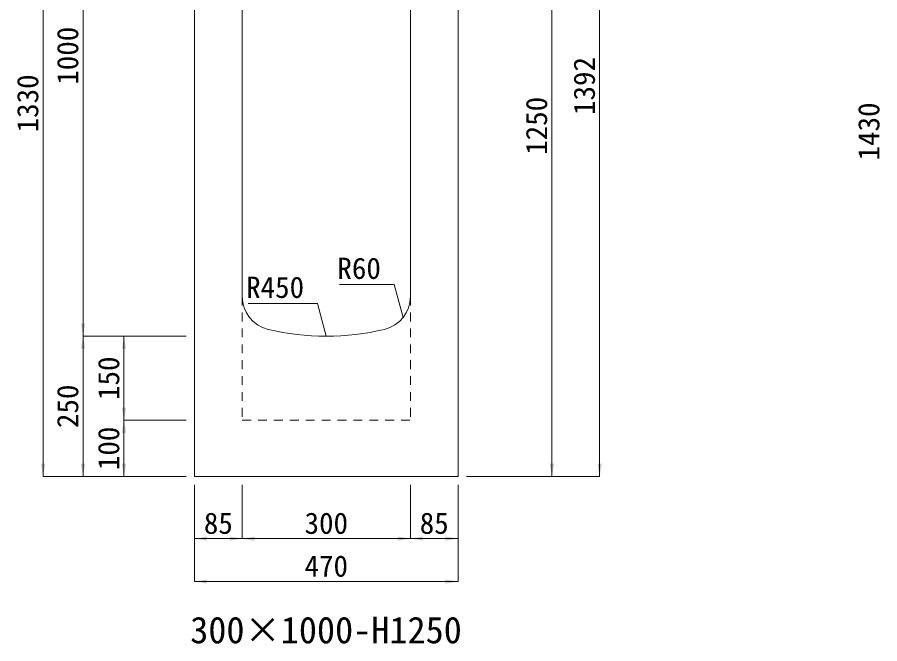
# Model space of a CAD drawing. Units: millimetres at full size. Extents: x -3301 to 90699, y 107523 to 139162.
# Drawn here: x 36528 to 38066, y 110849 to 111966 of the extents above; entities that cross this region are included whole.
import ezdxf
from ezdxf.enums import TextEntityAlignment as Align

# ---------------------------------------------------------------- set-up
doc = ezdxf.new("R2010")
doc.units = ezdxf.units.MM
doc.header["$LTSCALE"] = 21
doc.linetypes.add('USER1', pattern=[1.35, 0.75, -0.6])
for name, color, linetype, lineweight in [('0_2', 7, 'USER1', 9), ('寸法線', 7, 'Continuous', 9), ('引出線', 4, 'Continuous', 9), ('本体', 2, 'Continuous', 9)]:
    doc.layers.add(name, color=color, linetype=linetype, lineweight=lineweight)
doc.styles.add('ＭＳ ゴシック', font='')
doc.styles.get('ＭＳ ゴシック').set_extended_font_data('MS Gothic')

# ---------------------------------------------------------------- blocks, each defined once
blk = doc.blocks.new('filled_arrow')
at = {"color": 0, "linetype": 'Continuous', "lineweight": -2}
blk.add_solid([(7.5, 1.25), (0, 0), (7.5, -1.25)], dxfattribs=at)

msp = doc.modelspace()

# ---------------------------------------------------------------- linework, layer by layer
at = {"layer": '寸法線'}
for p, q in [((37566.44, 112539.57), (37566.44, 111147.57)), ((36573.87, 111147.57), (36573.87, 112477.57)), ((36645.14, 112397.57), (36645.14, 111397.57)), ((37481.34, 111147.57), (37481.34, 112397.57)), ((36828.98, 111397.57), (36645.14, 111397.57)), ((36645.14, 111397.57), (36645.14, 111147.57)), ((36828.98, 111397.57), (36645.14, 111397.57)), ((36718.21, 111247.57), (36718.21, 111397.57)), ((36828.98, 111397.57), (36718.21, 111397.57)), ((36828.98, 111247.57), (36718.21, 111247.57)), ((36718.21, 111147.57), (36718.21, 111247.57)), ((36828.98, 111247.57), (36718.21, 111247.57)), ((36828.98, 111147.57), (36573.87, 111147.57)), ((36828.98, 111147.57), (36645.14, 111147.57)), ((36828.98, 111147.57), (36718.21, 111147.57)), ((37328.98, 111147.57), (37566.44, 111147.57)), ((37328.98, 111147.57), (37481.34, 111147.57)), ((36843.98, 111132.57), (36843.98, 111036.71)), ((36843.98, 111132.57), (36843.98, 110960.28)), ((36928.98, 111132.57), (36928.98, 111036.71)), ((36928.98, 111132.57), (36928.98, 111036.71)), ((37228.98, 111132.57), (37228.98, 111036.71)), ((37228.98, 111132.57), (37228.98, 111036.71)), ((37313.98, 111132.57), (37313.98, 111036.71)), ((37313.98, 111132.57), (37313.98, 110960.28)), ((36843.98, 111036.71), (36928.98, 111036.71)), ((36928.98, 111036.71), (37228.98, 111036.71)), ((37228.98, 111036.71), (37313.98, 111036.71)), ((36843.98, 110960.28), (37313.98, 110960.28))]:
    msp.add_line(p, q, dxfattribs=at)
at = {"layer": '引出線'}
for points in [[(37216.05, 111430.89), (37200.3, 111489.63), (37102.8, 111489.63)], [(37078.98, 111397.57), (37063.38, 111455.78), (36939.89, 111455.78)]]:
    msp.add_lwpolyline(points, dxfattribs=at)
at = {"layer": '本体', "lineweight": 20}
for p, q in [((36843.98, 112397.57), (36843.98, 111147.57)), ((36928.98, 112397.57), (36928.98, 111468.1)), ((37228.98, 112397.57), (37228.98, 111468.1)), ((37313.98, 112397.57), (37313.98, 111147.57)), ((36843.98, 111147.57), (37313.98, 111147.57))]:
    msp.add_line(p, q, dxfattribs=at)
at = {"layer": '本体', "linetype": 'USER1'}
for p, q in [((36928.98, 111468.1), (36928.98, 111247.57)), ((37228.98, 111468.1), (37228.98, 111247.57)), ((36928.98, 111247.57), (37228.98, 111247.57))]:
    msp.add_line(p, q, dxfattribs=at)
at = {"layer": '本体', "lineweight": 13}
for centre, radius, start, end in [((36988.98, 111468.1), 60, 180, 256.65764), ((37168.98, 111468.1), 60, 283.34236, 0), ((37078.98, 111847.57), 450, 256.65764, 283.34236)]:
    msp.add_arc(centre, radius, start, end, dxfattribs=at)

# ---------------------------------------------------------------- block references
at = {"layer": '寸法線', "xscale": 3, "yscale": 3}
for p, rotation in [((36645.14, 111397.57), 90), ((36645.14, 111397.57), 270), ((36718.21, 111397.57), 270), ((36718.21, 111247.57), 90), ((36718.21, 111247.57), 270), ((36573.87, 111147.57), 90), ((36645.14, 111147.57), 90), ((36718.21, 111147.57), 90), ((37481.34, 111147.57), 90), ((37566.44, 111147.57), 90), ((36928.98, 111036.71), 180), ((37228.98, 111036.71), 180), ((37313.98, 111036.71), 180), ((37313.98, 110960.28), 180)]:
    msp.add_blockref('filled_arrow', p, dxfattribs=dict(at, rotation=rotation))
for p in [(36843.98, 111036.71), (36928.98, 111036.71), (37228.98, 111036.71), (36843.98, 110960.28)]:
    msp.add_blockref('filled_arrow', p, dxfattribs=at)
at = {"layer": '引出線', "xscale": 0.0667, "yscale": 0.0667, "rotation": 105}
for p in [(37216.05, 111430.89), (37078.98, 111397.57)]:
    msp.add_blockref('filled_arrow', p, dxfattribs=at)

# ---------------------------------------------------------------- texts
at = {"layer": '0_2', "style": 'ＭＳ ゴシック'}
msp.add_text('300×1000-H1250', height=47.47, dxfattribs=at).set_placement((37078.49, 110873.81), align=Align.MIDDLE_CENTER)
at = {"layer": '寸法線', "style": 'ＭＳ ゴシック'}
for s, p in [('1000', (36617.64, 111897.57)), ('1392', (37538.94, 111843.57)), ('1330', (36546.37, 111812.57)), ('1250', (37453.84, 111772.57)), ('1430', (38046.37, 111762.57)), ('150', (36690.71, 111322.57)), ('250', (36617.64, 111272.57)), ('100', (36690.71, 111197.57))]:
    msp.add_text(s, height=37.98, rotation=90, dxfattribs=at).set_placement(p, align=Align.MIDDLE_CENTER)
for s, p in [('85', (36886.48, 111064.21)), ('300', (37078.98, 111064.21)), ('85', (37271.48, 111064.21)), ('470', (37078.98, 110987.78))]:
    msp.add_text(s, height=37.98, dxfattribs=at).set_placement(p, align=Align.MIDDLE_CENTER)
at = {"layer": '引出線', "style": 'ＭＳ ゴシック'}
for s, p in [('R60', (37176.3, 111537.63)), ('R450', (37039.38, 111503.78))]:
    msp.add_text(s, height=37.98, dxfattribs=at).set_placement(p, align=Align.TOP_RIGHT)

doc.saveas('drawing.dxf')
